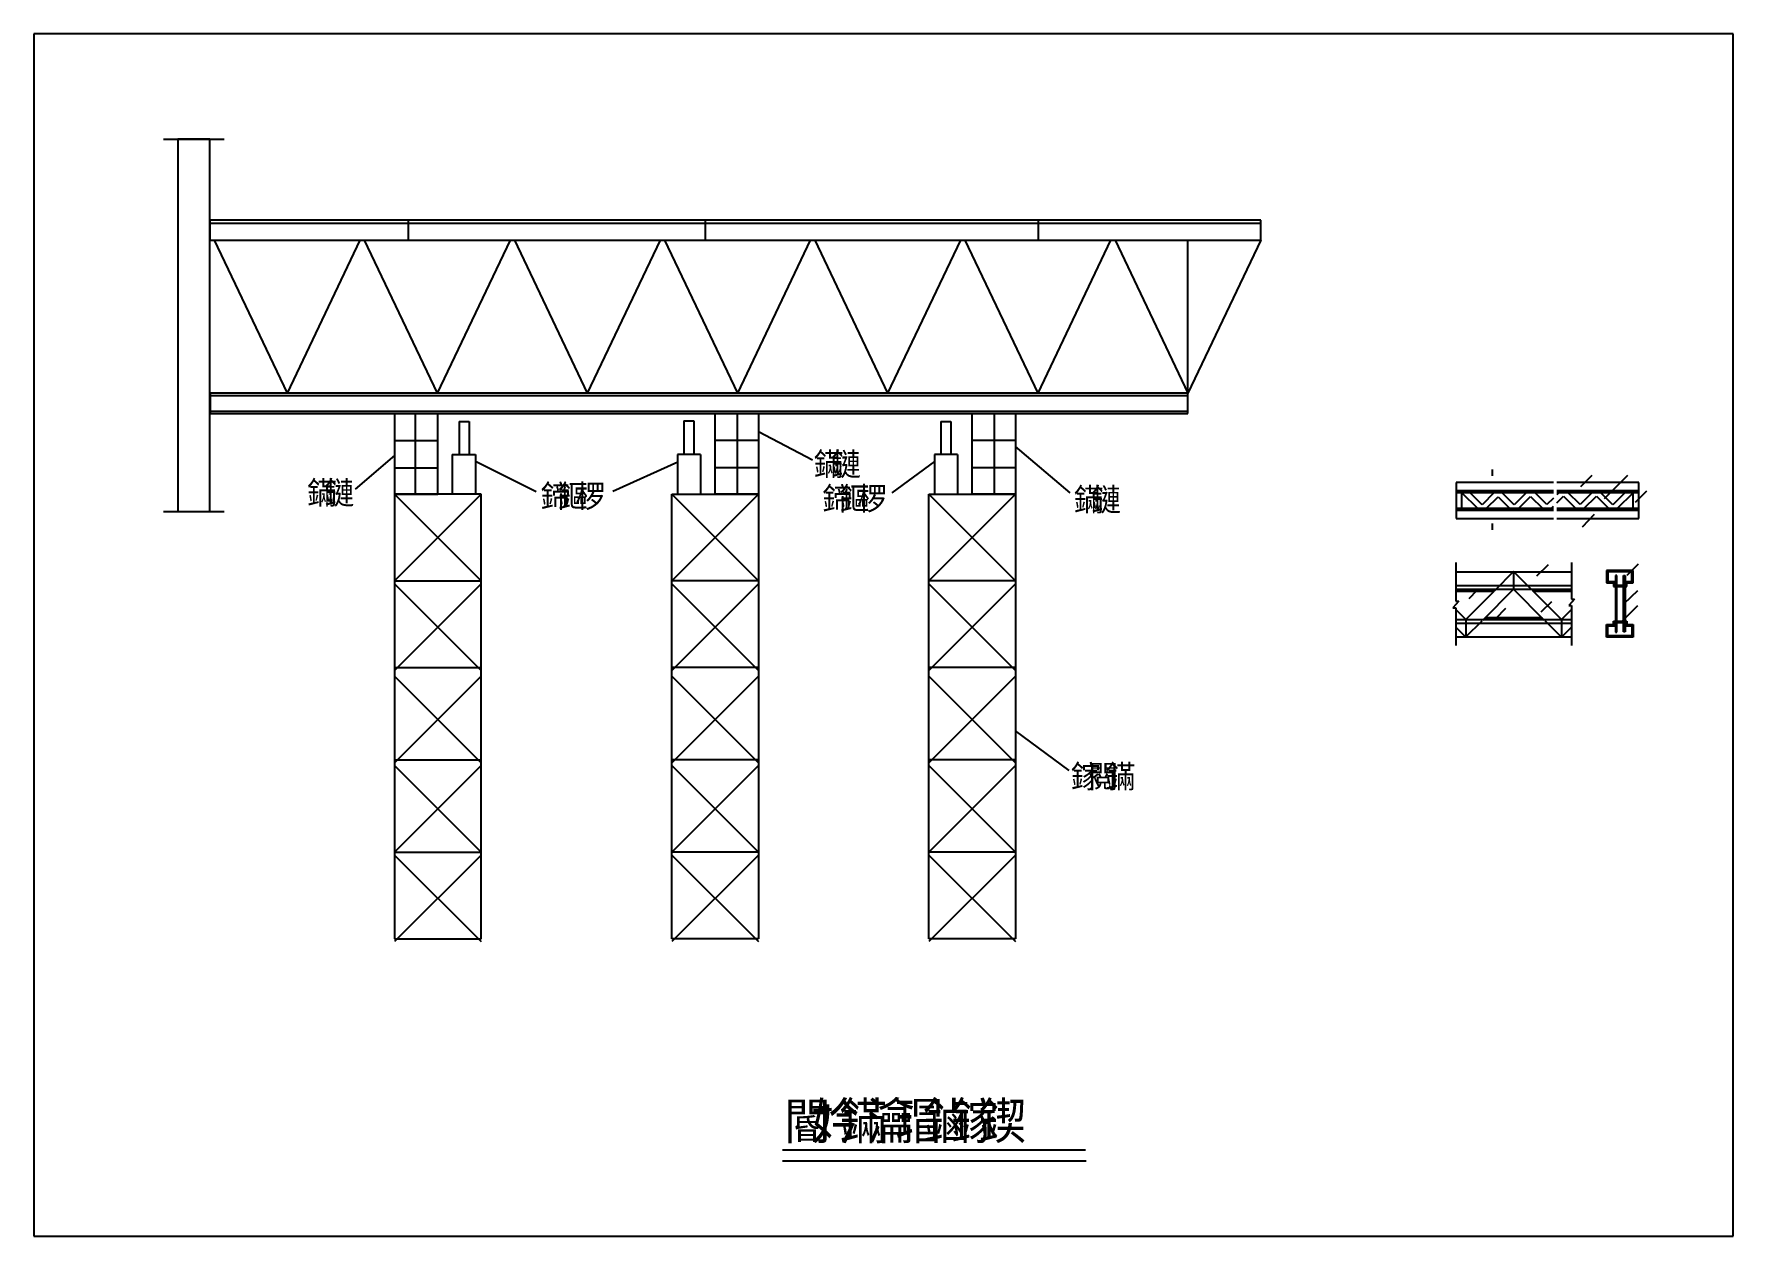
# Model space of a CAD drawing. Header units: metres. Extents: x 0 to 420, y 0 to 297.
import ezdxf

# ---------------------------------------------------------------- set-up
doc = ezdxf.new("R2010")
doc.units = ezdxf.units.M

msp = doc.modelspace()

# ---------------------------------------------------------------- linework, layer by layer
for p, q in [((420, 296.97), (0, 296.97)), ((0, 296.97), (0, 0)), ((420, 0), (420, 296.97)), ((32.03, 270.96), (47.02, 270.96)), ((35.6, 270.96), (35.6, 178.97)), ((43.45, 270.96), (35.6, 270.96)), ((43.45, 178.97), (43.45, 270.96)), ((43.45, 250.23), (303.26, 250.23)), ((43.5, 250.99), (43.5, 246)), ((303.26, 250.99), (43.5, 250.99)), ((92.59, 246), (92.59, 250.99)), ((166.03, 246), (166.03, 250.99)), ((248.3, 246), (248.3, 250.99)), ((303.26, 246), (303.26, 250.99)), ((43.5, 246), (303.26, 246)), ((44.53, 246), (62.55, 208.2)), ((80.57, 246), (62.55, 208.2)), ((81.65, 246), (99.67, 208.2)), ((117.68, 246), (99.67, 208.2)), ((118.77, 246), (136.78, 208.2)), ((154.8, 246), (136.78, 208.2)), ((155.88, 246), (173.9, 208.2)), ((191.91, 246), (173.9, 208.2)), ((193, 246), (211.01, 208.2)), ((229.03, 246), (211.01, 208.2)), ((230.11, 246), (248.13, 208.2)), ((266.15, 246), (248.13, 208.2)), ((267.23, 246), (285.25, 208.2)), ((303.26, 246), (285.25, 208.2)), ((285.25, 208.2), (285.25, 246)), ((43.45, 207.63), (285.25, 207.63)), ((43.52, 208.2), (43.52, 203.21)), ((285.25, 208.2), (43.52, 208.2)), ((285.25, 203.21), (285.25, 208.2)), ((43.45, 203.79), (285.25, 203.79)), ((43.52, 203.21), (285.25, 203.21)), ((89.13, 203.21), (89.13, 178.97)), ((94.31, 183.28), (94.31, 203.21)), ((99.84, 183.28), (99.84, 203.21)), ((168.36, 183.28), (168.36, 203.21)), ((173.88, 183.28), (173.88, 203.21)), ((179.07, 203.21), (179.07, 178.97)), ((231.88, 183.28), (231.88, 203.21)), ((237.41, 183.28), (237.41, 203.21)), ((242.59, 203.21), (242.59, 178.97)), ((105.07, 201.23), (107.58, 201.23)), ((105.07, 201.23), (105.07, 193.04)), ((107.58, 201.23), (107.58, 193.04)), ((160.62, 201.42), (163.13, 201.42)), ((160.62, 201.42), (160.62, 193.04)), ((163.13, 201.42), (163.13, 193.04)), ((179.13, 198.8), (192.46, 191.79)), ((224.15, 201.26), (226.66, 201.26)), ((224.15, 201.26), (224.15, 193.04)), ((226.66, 201.26), (226.66, 193.04)), ((89.13, 196.56), (99.84, 196.56)), ((179.07, 196.56), (168.36, 196.56)), ((242.59, 196.56), (231.88, 196.56)), ((242.51, 195.06), (256.07, 183.61)), ((89.1, 192.84), (79.37, 184.5)), ((89.13, 189.77), (99.84, 189.77)), ((103.41, 193.05), (103.41, 183.25)), ((103.41, 193.05), (109.12, 193.05)), ((109.12, 193.05), (109.12, 183.25)), ((109.13, 191.45), (124.15, 183.94)), ((159.19, 191.17), (143.06, 183.94)), ((159.08, 193.05), (159.08, 183.25)), ((164.79, 193.05), (159.08, 193.05)), ((164.79, 193.05), (164.79, 183.25)), ((179.07, 189.77), (168.36, 189.77)), ((222.63, 191.32), (212.1, 183.61)), ((222.61, 193.05), (222.61, 183.25)), ((228.32, 193.05), (222.61, 193.05)), ((228.32, 193.05), (228.32, 183.25)), ((242.59, 189.77), (231.88, 189.77)), ((360.5, 189.38), (360.5, 187.8)), ((351.54, 185.57), (351.53, 185.57)), ((351.53, 185.57), (351.53, 177.83)), ((375.63, 186.18), (351.54, 186.18)), ((351.54, 186.18), (351.54, 183.73)), ((351.54, 185.73), (351.54, 184.18)), ((396.69, 186.18), (376.41, 186.18)), ((376.71, 186.19), (376.7, 186.18)), ((376.72, 186.18), (376.71, 186.19)), ((382.41, 185.17), (385.22, 187.98)), ((388.2, 182.2), (394.03, 187.99)), ((396.68, 185.69), (396.66, 185.69)), ((396.68, 177.96), (396.68, 185.69)), ((396.69, 183.73), (396.69, 186.18)), ((110.54, 183.25), (89.13, 183.25)), ((89.13, 183.25), (99.84, 183.25)), ((89.13, 183.25), (89.13, 73.43)), ((110.54, 183.25), (89.13, 161.85)), ((89.13, 183.25), (110.54, 161.85)), ((110.54, 73.43), (110.54, 183.25)), ((157.65, 183.25), (179.07, 183.25)), ((157.65, 73.43), (157.65, 183.25)), ((179.07, 183.25), (157.65, 161.85)), ((157.65, 183.25), (179.07, 161.85)), ((179.07, 183.25), (168.36, 183.25)), ((179.07, 183.25), (179.07, 73.43)), ((221.18, 183.25), (242.59, 183.25)), ((221.18, 73.43), (221.18, 183.25)), ((221.18, 183.25), (242.59, 161.85)), ((242.59, 183.25), (221.18, 161.85)), ((242.59, 183.25), (231.88, 183.25)), ((242.59, 183.25), (242.59, 73.43)), ((351.54, 184.18), (375.63, 184.18)), ((351.54, 183.73), (375.63, 183.73)), ((352.91, 183.71), (356.93, 179.7)), ((352.94, 179.71), (352.94, 183.73)), ((357.95, 180.67), (354.9, 183.71)), ((360.99, 183.71), (357.95, 180.67)), ((358.97, 179.7), (361.92, 182.65)), ((360.92, 183.73), (361, 183.65)), ((361.92, 182.65), (364.86, 179.71)), ((365.9, 180.66), (362.84, 183.73)), ((362.99, 183.65), (363.05, 183.71)), ((363.05, 183.71), (363.04, 183.71)), ((368.97, 183.73), (365.9, 180.66)), ((366.93, 179.71), (369.96, 182.74)), ((369.96, 182.74), (372.99, 179.71)), ((374.01, 180.69), (370.97, 183.73)), ((375.63, 182.31), (374.01, 180.69)), ((376.41, 184.18), (396.69, 184.18)), ((376.41, 183.73), (396.69, 183.73)), ((377.05, 183.73), (376.41, 183.09)), ((376.41, 181.1), (378.11, 182.8)), ((378.11, 182.8), (381.18, 179.72)), ((382.18, 180.72), (379.18, 183.73)), ((385.19, 183.73), (382.18, 180.72)), ((383.16, 179.71), (386.24, 182.78)), ((386.24, 182.78), (389.31, 179.71)), ((390.33, 180.68), (387.28, 183.73)), ((393.37, 183.73), (390.33, 180.68)), ((391.35, 179.71), (395.36, 183.72)), ((395.27, 183.73), (395.27, 179.71)), ((395.36, 183.72), (395.35, 183.73)), ((395.91, 181.32), (398.72, 184.12)), ((32.03, 178.97), (47.02, 178.97)), ((35.6, 178.97), (43.45, 178.97)), ((351.53, 177.83), (351.54, 177.83)), ((351.54, 179.71), (351.54, 177.26)), ((375.63, 179.71), (351.54, 179.71)), ((375.63, 179.26), (351.54, 179.26)), ((351.54, 177.26), (375.63, 177.26)), ((375.02, 179.71), (375.63, 180.32)), ((396.69, 179.71), (376.41, 179.71)), ((396.69, 179.26), (376.41, 179.26)), ((376.41, 177.26), (396.69, 177.26)), ((382.76, 175.19), (385.74, 178.34)), ((396.66, 177.96), (396.68, 177.96)), ((396.69, 177.26), (396.69, 179.71)), ((360.5, 176.07), (360.5, 174.49)), ((351.49, 166.38), (351.49, 156.86)), ((351.49, 164.1), (380.04, 164.1)), ((365.74, 164.14), (361.04, 159.43)), ((370.25, 159.63), (365.74, 164.14)), ((365.77, 164.1), (365.77, 159.84)), ((371.54, 163.11), (374.35, 165.91)), ((380.04, 166.38), (380.04, 157.3)), ((395.33, 164.45), (388.7, 164.45)), ((388.7, 164.45), (388.7, 161.38)), ((394.99, 164.11), (389.04, 164.11)), ((389.04, 164.11), (389.04, 161.72)), ((393.81, 163.28), (396.61, 166.09)), ((394.99, 161.72), (394.99, 164.11)), ((395.33, 161.38), (395.33, 164.45)), ((89.13, 161.85), (110.54, 161.85)), ((89.13, 161.14), (110.54, 139.75)), ((110.54, 161.14), (89.13, 139.75)), ((179.07, 161.85), (157.65, 161.85)), ((157.65, 161.14), (179.07, 139.75)), ((179.07, 161.14), (157.65, 139.75)), ((242.59, 161.85), (221.18, 161.85)), ((242.59, 161.14), (221.18, 139.75)), ((221.18, 161.14), (242.59, 139.75)), ((351.49, 160.71), (380.04, 160.71)), ((351.49, 159.84), (380.04, 159.84)), ((358.15, 152.19), (365.74, 159.79)), ((360.9, 159.29), (360.9, 159.85)), ((365.74, 159.79), (373.34, 152.19)), ((370.59, 159.29), (370.59, 159.85)), ((388.7, 161.38), (390.48, 161.38)), ((389.04, 161.72), (390.82, 161.72)), ((390.48, 161.38), (390.48, 160.49)), ((390.48, 160.49), (393.73, 160.49)), ((390.82, 161.72), (390.82, 160.83)), ((390.82, 160.83), (393.39, 160.83)), ((390.91, 163.2), (390.91, 149.21)), ((391.27, 163.2), (390.91, 163.2)), ((391.27, 149.21), (391.27, 163.2)), ((392.95, 149.23), (392.95, 163.21)), ((392.95, 163.21), (393.31, 163.21)), ((393.31, 163.21), (393.31, 149.23)), ((393.39, 161.72), (394.99, 161.72)), ((393.39, 160.83), (393.39, 161.72)), ((393.73, 161.38), (395.33, 161.38)), ((393.73, 160.49), (393.73, 161.38)), ((352.23, 156.86), (350.7, 155.19)), ((351.49, 159.29), (360.9, 159.29)), ((351.49, 156.86), (352.23, 156.86)), ((360.95, 159.34), (353.92, 152.32)), ((354.77, 157.52), (356.78, 159.53)), ((377.58, 152.3), (370.44, 159.44)), ((370.59, 159.29), (380.04, 159.29)), ((372.6, 154.18), (375.23, 156.8)), ((380.85, 157.3), (379.45, 155.74)), ((379.45, 155.74), (380.04, 155.74)), ((380.04, 157.3), (380.85, 157.3)), ((380.04, 155.74), (380.04, 145.9)), ((392.41, 151.72), (396.44, 155.75)), ((393.12, 156.28), (396.45, 159.44)), ((350.7, 155.19), (351.48, 155.19)), ((351.49, 155.19), (351.49, 145.9)), ((353.92, 152.32), (351.49, 154.75)), ((351.49, 152.28), (380.04, 152.28)), ((351.49, 151.41), (380.04, 151.41)), ((353.93, 152.28), (353.93, 147.98)), ((353.98, 148.02), (357.97, 152.01)), ((358.79, 152.83), (358.79, 152.28)), ((358.79, 152.83), (372.7, 152.83)), ((361.38, 152.6), (363.87, 155.1)), ((370.26, 152.83), (372.7, 152.83)), ((372.7, 152.83), (372.7, 152.28)), ((373.45, 152.08), (377.58, 147.95)), ((380.04, 154.77), (377.58, 152.3)), ((377.6, 152.28), (377.6, 148.02)), ((390.48, 151.06), (390.48, 151.94)), ((390.48, 151.94), (393.73, 151.94)), ((390.82, 150.72), (390.82, 151.6)), ((390.82, 151.6), (393.39, 151.6)), ((393.39, 151.6), (393.39, 150.72)), ((393.73, 151.94), (393.73, 151.06)), ((351.49, 150.4), (353.87, 148.02)), ((351.49, 148.02), (380.04, 148.02)), ((377.58, 147.95), (380.04, 150.42)), ((388.7, 147.98), (388.7, 151.06)), ((388.7, 151.06), (390.48, 151.06)), ((395.33, 147.98), (388.7, 147.98)), ((389.04, 148.32), (389.04, 150.72)), ((389.04, 150.72), (390.82, 150.72)), ((394.99, 148.32), (389.04, 148.32)), ((390.91, 149.21), (391.27, 149.21)), ((393.31, 149.23), (392.95, 149.23)), ((393.39, 150.72), (394.99, 150.72)), ((393.73, 151.06), (395.33, 151.06)), ((394.99, 150.72), (394.99, 148.32)), ((395.33, 151.06), (395.33, 147.98)), ((89.13, 140.46), (110.54, 140.46)), ((179.07, 140.46), (157.65, 140.46)), ((242.59, 140.46), (221.18, 140.46)), ((110.54, 138.32), (89.13, 116.93)), ((89.13, 138.32), (110.54, 116.93)), ((179.07, 138.32), (157.65, 116.93)), ((157.65, 138.32), (179.07, 116.93)), ((221.18, 138.32), (242.59, 116.93)), ((242.59, 138.32), (221.18, 116.93)), ((242.57, 124.77), (255.8, 114.98)), ((89.13, 117.64), (110.54, 117.64)), ((179.07, 117.64), (157.65, 117.64)), ((242.59, 117.64), (221.18, 117.64)), ((110.54, 116.22), (89.13, 94.83)), ((89.13, 116.22), (110.54, 94.83)), ((179.07, 116.22), (157.65, 94.83)), ((157.65, 116.22), (179.07, 94.83)), ((221.18, 116.22), (242.59, 94.83)), ((242.59, 116.22), (221.18, 94.83)), ((89.13, 94.83), (110.54, 94.83)), ((110.54, 94.11), (89.13, 72.72)), ((89.13, 94.11), (110.54, 72.72)), ((179.07, 94.83), (157.65, 94.83)), ((179.07, 94.11), (157.65, 72.72)), ((157.65, 94.11), (179.07, 72.72)), ((242.59, 94.83), (221.18, 94.83)), ((221.18, 94.11), (242.59, 72.72)), ((242.59, 94.11), (221.18, 72.72)), ((89.13, 73.43), (110.54, 73.43)), ((179.07, 73.43), (157.65, 73.43)), ((242.59, 73.43), (221.18, 73.43)), ((185.06, 21.31), (259.94, 21.31)), ((185.06, 18.59), (260.13, 18.59)), ((0, 0), (420, 0))]:
    msp.add_line(p, q)

# ---------------------------------------------------------------- texts
for s, height, p in [('鏋', 5.66, (192.76, 187.89)), ('鏈', 5.66, (197.06, 187.89)), ('鏋', 5.66, (67.52, 180.82)), ('鏈', 5.66, (71.82, 180.82)), ('鍗', 5.66, (125.24, 179.96)), ('鏂', 5.66, (129.55, 179.96)), ('椤', 5.66, (133.85, 179.96)), ('鍗', 5.66, (194.87, 179.35)), ('鏂', 5.66, (199.18, 179.35)), ('椤', 5.66, (203.48, 179.35)), ('鏋', 5.66, (257.05, 179.13)), ('鏈', 5.66, (261.36, 179.13)), ('鎵', 5.66, (256.33, 110.72)), ('閲', 5.66, (260.63, 110.72)), ('鏋', 5.66, (264.93, 110.72)), ('閽', 9.05, (185.32, 23.91)), ('妗', 9.05, (192.2, 23.91)), ('鏋', 9.05, (199.09, 23.91)), ('瀹', 9.05, (205.98, 23.91)), ('瑁', 9.05, (212.86, 23.91)), ('鏀', 9.05, (219.75, 23.91)), ('鎵', 9.05, (226.63, 23.91)), ('鍥', 9.05, (233.52, 23.91))]:
    msp.add_text(s, height=height).set_placement(p)

doc.saveas('drawing.dxf')
